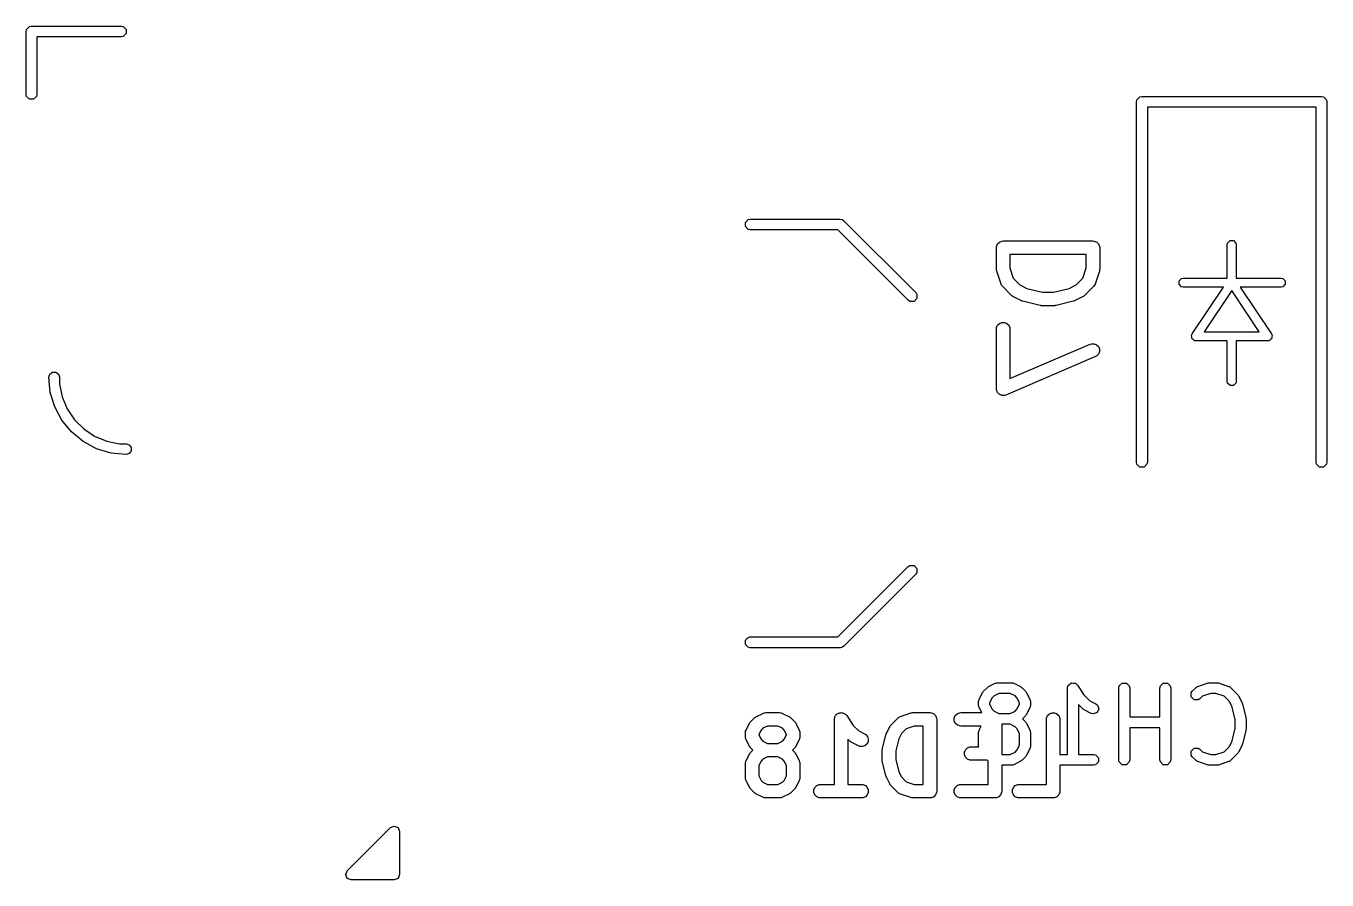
# Model space of a CAD drawing. Extents: x 104 to 228, y -134 to -58.
# Drawn here: x 213.97 to 228.45, y -100.62 to -91.11 of the extents above; entities that cross this region are included whole.
import ezdxf

# ---------------------------------------------------------------- set-up
doc = ezdxf.new("R2010")
doc.units = 0
doc.layers.add('BLACK', color=7, linetype='CONTINUOUS')

msp = doc.modelspace()

# ---------------------------------------------------------------- linework, layer by layer
at = {"layer": 'BLACK', "linetype": 'CONTINUOUS'}
for p, q in [((213.966, -91.175), (213.970567, -91.152039)), ((213.966, -91.875), (213.966, -91.175)), ((213.970567, -91.152039), (214.003039, -91.119567)), ((214.003039, -91.119567), (214.026, -91.115)), ((214.026, -91.115), (215.026, -91.115)), ((215.026, -91.235), (214.086, -91.235)), ((214.086, -91.235), (214.086, -91.875)), ((215.026, -91.115), (215.048961, -91.119567)), ((215.048961, -91.230433), (215.026, -91.235)), ((215.048961, -91.119567), (215.081433, -91.152039)), ((215.081433, -91.197961), (215.048961, -91.230433)), ((215.081433, -91.152039), (215.081433, -91.197961)), ((213.970567, -91.897961), (213.966, -91.875)), ((214.003039, -91.930433), (213.970567, -91.897961)), ((214.048961, -91.930433), (214.003039, -91.930433)), ((214.081433, -91.897961), (214.048961, -91.930433)), ((214.086, -91.875), (214.081433, -91.897961)), ((226.33, -91.96), (226.334567, -91.937039)), ((226.33, -95.97), (226.33, -91.96)), ((226.334567, -91.937039), (226.367039, -91.904567)), ((226.367039, -91.904567), (226.39, -91.9)), ((226.39, -91.9), (228.39, -91.9)), ((228.39, -91.9), (228.412961, -91.904567)), ((228.412961, -91.904567), (228.445433, -91.937039)), ((228.445433, -91.937039), (228.45, -91.96)), ((228.45, -91.96), (228.45, -95.97)), ((228.33, -92.02), (226.45, -92.02)), ((226.45, -92.02), (226.45, -95.97)), ((228.33, -95.97), (228.33, -92.02)), ((221.974567, -93.302039), (222.007039, -93.269567)), ((222.007039, -93.269567), (222.03, -93.265)), ((222.03, -93.265), (223.03, -93.265)), ((223.03, -93.265), (223.052961, -93.269567)), ((223.052961, -93.269567), (223.072426, -93.282574)), ((221.974567, -93.347961), (221.974567, -93.302039)), ((222.007039, -93.380433), (221.974567, -93.347961)), ((222.03, -93.385), (222.007039, -93.380433)), ((223.005148, -93.385), (222.03, -93.385)), ((223.787574, -94.167427), (223.005148, -93.385)), ((223.072426, -93.282574), (223.872427, -94.082574)), ((224.77126, -93.567273), (224.782459, -93.540237)), ((224.782459, -93.540237), (224.803151, -93.519545)), ((224.803151, -93.519545), (224.830187, -93.508346)), ((224.830187, -93.508346), (224.844819, -93.506905)), ((224.844819, -93.506905), (225.844819, -93.506905)), ((225.844819, -93.506905), (225.859451, -93.508346)), ((225.859451, -93.508346), (225.886487, -93.519545)), ((225.886487, -93.519545), (225.907179, -93.540237)), ((225.907179, -93.540237), (225.918378, -93.567273)), ((227.34, -93.55), (227.343806, -93.530866)), ((227.34, -93.92), (227.34, -93.55)), ((227.343806, -93.530866), (227.370866, -93.503806)), ((227.370866, -93.503806), (227.409134, -93.503806)), ((227.409134, -93.503806), (227.436194, -93.530866)), ((227.436194, -93.530866), (227.44, -93.55)), ((227.44, -93.55), (227.44, -93.92)), ((224.769819, -93.581905), (224.77126, -93.567273)), ((224.769819, -93.82), (224.769819, -93.581905)), ((225.769819, -93.656905), (224.919819, -93.656905)), ((224.919819, -93.656905), (224.919819, -93.807829)), ((225.769819, -93.80783), (225.769819, -93.656905)), ((225.918378, -93.567273), (225.919819, -93.581905)), ((225.919819, -93.581905), (225.919819, -93.82)), ((224.770548, -93.827405), (224.769819, -93.82)), ((224.770408, -93.82938), (224.770548, -93.827405)), ((224.770998, -93.831977), (224.770408, -93.82938)), ((224.77126, -93.834632), (224.770998, -93.831977)), ((224.772018, -93.836463), (224.77126, -93.834632)), ((224.773668, -93.843717), (224.772018, -93.836463)), ((224.821287, -93.986574), (224.773668, -93.843717)), ((224.919819, -93.807829), (224.95799, -93.922343)), ((225.731648, -93.922342), (225.769819, -93.80783)), ((225.91597, -93.843718), (225.868351, -93.986574)), ((225.917619, -93.836462), (225.91597, -93.843718)), ((225.918378, -93.834632), (225.917619, -93.836462)), ((225.918639, -93.831978), (225.918378, -93.834632)), ((225.91923, -93.829381), (225.918639, -93.831978)), ((225.919819, -93.82), (225.919089, -93.827406)), ((225.919089, -93.827406), (225.91923, -93.829381)), ((224.827281, -93.999999), (224.821287, -93.986574)), ((224.829046, -94.002034), (224.827281, -93.999999)), ((224.95799, -93.922343), (225.032103, -93.996456)), ((225.032103, -93.996456), (225.10909, -94.034949)), ((225.580547, -94.034949), (225.657534, -93.996455)), ((225.657534, -93.996455), (225.731648, -93.922342)), ((225.862357, -94), (225.860592, -94.002034)), ((225.868351, -93.986574), (225.862357, -94)), ((226.803806, -93.950866), (226.830866, -93.923806)), ((226.803806, -93.989134), (226.803806, -93.950866)), ((226.830866, -94.016194), (226.803806, -93.989134)), ((226.830866, -93.923806), (226.85, -93.92)), ((226.85, -93.92), (227.34, -93.92)), ((227.44, -93.92), (227.94, -93.92)), ((227.94, -93.92), (227.959134, -93.923806)), ((227.959134, -93.923806), (227.986194, -93.950866)), ((227.986194, -93.989134), (227.959134, -94.016194)), ((227.986194, -93.950866), (227.986194, -93.989134)), ((223.872427, -94.082574), (223.885433, -94.102039)), ((223.885433, -94.102039), (223.885433, -94.147961)), ((224.830078, -94.004525), (224.829046, -94.002034)), ((224.839405, -94.01589), (224.830078, -94.004525)), ((224.934643, -94.111128), (224.839405, -94.01589)), ((224.940393, -94.115848), (224.934643, -94.111128)), ((224.941692, -94.117345), (224.940393, -94.115848)), ((224.943946, -94.118764), (224.941692, -94.117345)), ((224.946008, -94.120456), (224.943946, -94.118764)), ((224.94784, -94.121214), (224.946008, -94.120456)), ((224.954135, -94.125177), (224.94784, -94.121214)), ((225.049373, -94.172796), (224.954135, -94.125177)), ((225.10909, -94.034949), (225.282624, -94.078333)), ((225.282624, -94.078333), (225.407013, -94.078333)), ((225.407013, -94.078333), (225.580547, -94.034949)), ((225.735502, -94.125177), (225.640264, -94.172796)), ((225.741798, -94.121213), (225.735502, -94.125177)), ((225.743628, -94.120456), (225.741798, -94.121213)), ((225.745686, -94.118766), (225.743628, -94.120456)), ((225.747945, -94.117345), (225.745686, -94.118766)), ((225.749244, -94.115846), (225.747945, -94.117345)), ((225.754994, -94.111128), (225.749244, -94.115846)), ((225.850233, -94.01589), (225.754994, -94.111128)), ((225.859561, -94.004525), (225.850233, -94.01589)), ((225.860592, -94.002034), (225.859561, -94.004525)), ((226.85, -94.02), (226.830866, -94.016194)), ((227.296574, -94.02), (226.85, -94.02)), ((226.948397, -94.542265), (227.296574, -94.02)), ((227.389999, -94.060138), (227.083426, -94.52)), ((227.696574, -94.52), (227.389999, -94.060138)), ((227.94, -94.02), (227.483426, -94.02)), ((227.483426, -94.02), (227.831602, -94.542265)), ((227.959134, -94.016194), (227.94, -94.02)), ((223.807039, -94.180433), (223.787574, -94.167427)), ((223.852961, -94.180433), (223.807039, -94.180433)), ((223.885433, -94.147961), (223.852961, -94.180433)), ((225.050442, -94.173205), (225.049373, -94.172796)), ((225.050878, -94.173528), (225.050442, -94.173205)), ((225.057014, -94.17572), (225.050878, -94.173528)), ((225.063104, -94.178051), (225.057014, -94.17572)), ((225.063644, -94.178089), (225.063104, -94.178051)), ((225.064724, -94.178475), (225.063644, -94.178089)), ((225.2552, -94.226094), (225.064724, -94.178475)), ((225.257736, -94.226469), (225.2552, -94.226094)), ((225.258758, -94.226892), (225.257736, -94.226469)), ((225.26427, -94.227434), (225.258758, -94.226892)), ((225.269744, -94.228244), (225.26427, -94.227434)), ((225.270836, -94.228081), (225.269744, -94.228244)), ((225.27339, -94.228333), (225.270836, -94.228081)), ((225.416247, -94.228333), (225.27339, -94.228333)), ((225.4188, -94.228081), (225.416247, -94.228333)), ((225.419893, -94.228244), (225.4188, -94.228081)), ((225.425366, -94.227434), (225.419893, -94.228244)), ((225.430879, -94.226892), (225.425366, -94.227434)), ((225.4319, -94.226469), (225.430879, -94.226892)), ((225.434437, -94.226094), (225.4319, -94.226469)), ((225.624913, -94.178475), (225.434437, -94.226094)), ((225.625992, -94.178089), (225.624913, -94.178475)), ((225.626532, -94.178051), (225.625992, -94.178089)), ((225.632613, -94.175723), (225.626532, -94.178051)), ((225.638759, -94.173528), (225.632613, -94.175723)), ((225.639194, -94.173205), (225.638759, -94.173528)), ((225.640264, -94.172796), (225.639194, -94.173205)), ((224.782459, -94.444999), (224.803151, -94.424307)), ((224.803151, -94.424307), (224.830187, -94.413108)), ((224.830187, -94.413108), (224.859451, -94.413108)), ((224.859451, -94.413108), (224.886487, -94.424307)), ((224.886487, -94.424307), (224.907179, -94.444999)), ((224.769819, -94.486667), (224.77126, -94.472035)), ((224.769819, -95.153333), (224.769819, -94.486667)), ((224.77126, -94.472035), (224.782459, -94.444999)), ((224.907179, -94.444999), (224.918378, -94.472035)), ((224.918378, -94.472035), (224.919819, -94.486667)), ((224.919819, -94.486667), (224.919819, -95.039592)), ((226.940951, -94.560297), (226.943806, -94.553383)), ((226.943806, -94.574572), (226.940951, -94.560297)), ((226.943806, -94.550866), (226.945576, -94.549095)), ((226.943806, -94.553383), (226.943806, -94.550866)), ((226.943806, -94.589134), (226.943806, -94.574572)), ((226.945576, -94.549095), (226.948397, -94.542265)), ((227.083426, -94.52), (227.696574, -94.52)), ((227.831602, -94.542265), (227.834422, -94.549094)), ((227.834422, -94.549094), (227.836194, -94.550866)), ((227.836194, -94.550866), (227.836194, -94.553383)), ((227.836194, -94.553383), (227.839049, -94.560296)), ((227.839049, -94.560296), (227.836194, -94.574571)), ((227.836194, -94.574571), (227.836194, -94.589134)), ((224.919819, -95.039592), (225.815275, -94.655826)), ((225.815275, -94.655826), (225.829291, -94.651387)), ((225.829291, -94.651387), (225.858553, -94.65103)), ((225.858553, -94.65103), (225.885723, -94.661898)), ((225.885723, -94.661898), (225.906666, -94.682337)), ((225.906666, -94.682337), (225.918194, -94.709235)), ((225.918194, -94.709235), (225.91855, -94.738496)), ((226.947446, -94.592774), (226.943806, -94.589134)), ((226.948456, -94.597822), (226.947446, -94.592774)), ((226.960569, -94.605897), (226.948456, -94.597822)), ((226.970866, -94.616194), (226.960569, -94.605897)), ((226.978203, -94.617653), (226.970866, -94.616194)), ((226.980297, -94.619049), (226.978203, -94.617653)), ((226.982751, -94.618558), (226.980297, -94.619049)), ((226.99, -94.62), (226.982751, -94.618558)), ((227.34, -94.62), (226.99, -94.62)), ((227.34, -95.07), (227.34, -94.62)), ((227.79, -94.62), (227.44, -94.62)), ((227.44, -94.62), (227.44, -95.07)), ((227.797248, -94.618558), (227.79, -94.62)), ((227.799703, -94.619049), (227.797248, -94.618558)), ((227.801796, -94.617653), (227.799703, -94.619049)), ((227.809134, -94.616194), (227.801796, -94.617653)), ((227.81943, -94.605897), (227.809134, -94.616194)), ((227.831544, -94.597822), (227.81943, -94.605897)), ((227.832553, -94.592774), (227.831544, -94.597822)), ((227.836194, -94.589134), (227.832553, -94.592774)), ((225.874363, -94.793698), (224.874363, -95.222269)), ((225.887244, -94.78661), (225.874363, -94.793698)), ((225.907682, -94.765666), (225.887244, -94.78661)), ((225.91855, -94.738496), (225.907682, -94.765666)), ((214.22, -95.025), (214.231459, -94.989733)), ((214.231459, -94.989733), (214.261459, -94.967937)), ((214.261459, -94.967937), (214.298541, -94.967937)), ((214.298541, -94.967937), (214.328541, -94.989733)), ((214.328541, -94.989733), (214.34, -95.025)), ((214.236525, -95.192778), (214.22, -95.025)), ((214.34, -95.025), (214.34, -95.097884)), ((214.34, -95.097884), (214.368437, -95.24085)), ((224.77126, -95.167965), (224.769819, -95.153333)), ((227.343806, -95.089134), (227.34, -95.07)), ((227.370866, -95.116194), (227.343806, -95.089134)), ((227.409134, -95.116194), (227.370866, -95.116194)), ((227.436194, -95.089134), (227.409134, -95.116194)), ((227.44, -95.07), (227.436194, -95.089134)), ((214.285464, -95.354108), (214.236525, -95.192778)), ((214.368437, -95.24085), (214.42422, -95.375522)), ((224.771438, -95.168395), (224.77126, -95.167965)), ((224.771444, -95.16886), (224.771438, -95.168395)), ((224.777032, -95.1819), (224.771444, -95.16886)), ((224.782459, -95.195001), (224.777032, -95.1819)), ((224.782787, -95.195329), (224.782459, -95.195001)), ((224.782971, -95.195758), (224.782787, -95.195329)), ((224.793131, -95.205673), (224.782971, -95.195758)), ((224.803151, -95.215693), (224.793131, -95.205673)), ((224.803581, -95.215871), (224.803151, -95.215693)), ((224.803915, -95.216197), (224.803581, -95.215871)), ((224.817097, -95.22147), (224.803915, -95.216197)), ((224.830187, -95.226892), (224.817097, -95.22147)), ((224.830653, -95.226892), (224.830187, -95.226892)), ((224.831085, -95.227065), (224.830653, -95.226892)), ((224.845265, -95.226892), (224.831085, -95.227065)), ((224.859451, -95.226892), (224.845265, -95.226892)), ((224.859881, -95.226713), (224.859451, -95.226892)), ((224.860346, -95.226708), (224.859881, -95.226713)), ((224.874363, -95.222269), (224.860346, -95.226708)), ((214.364936, -95.50279), (214.285464, -95.354108)), ((214.42422, -95.375522), (214.505204, -95.496723)), ((214.471888, -95.633112), (214.364936, -95.50279)), ((214.505204, -95.496723), (214.608277, -95.599796)), ((214.60221, -95.740064), (214.471888, -95.633112)), ((214.608277, -95.599796), (214.729478, -95.68078)), ((214.729478, -95.68078), (214.86415, -95.736563)), ((214.86415, -95.736563), (215.007116, -95.765)), ((214.750892, -95.819536), (214.60221, -95.740064)), ((214.912222, -95.868475), (214.750892, -95.819536)), ((215.08, -95.885), (214.912222, -95.868475)), ((215.007116, -95.765), (215.08, -95.765)), ((215.08, -95.765), (215.115267, -95.776459)), ((215.115267, -95.873541), (215.08, -95.885)), ((215.115267, -95.776459), (215.137063, -95.806459)), ((215.137063, -95.843541), (215.115267, -95.873541)), ((215.137063, -95.806459), (215.137063, -95.843541)), ((226.334567, -95.992961), (226.33, -95.97)), ((226.367039, -96.025433), (226.334567, -95.992961)), ((226.412961, -96.025433), (226.367039, -96.025433)), ((226.445433, -95.992961), (226.412961, -96.025433)), ((226.45, -95.97), (226.445433, -95.992961)), ((228.334567, -95.992961), (228.33, -95.97)), ((228.367039, -96.025433), (228.334567, -95.992961)), ((228.412961, -96.025433), (228.367039, -96.025433)), ((228.445433, -95.992961), (228.412961, -96.025433)), ((228.45, -95.97), (228.445433, -95.992961)), ((223.005148, -97.915), (223.787574, -97.132573)), ((223.787574, -97.132573), (223.807039, -97.119567)), ((223.807039, -97.119567), (223.852961, -97.119567)), ((223.852961, -97.119567), (223.885433, -97.152039)), ((223.885433, -97.152039), (223.885433, -97.197961)), ((223.872427, -97.217426), (223.072426, -98.017426)), ((223.885433, -97.197961), (223.872427, -97.217426)), ((221.974567, -97.952039), (222.007039, -97.919567)), ((221.974567, -97.997961), (221.974567, -97.952039)), ((222.007039, -98.030433), (221.974567, -97.997961)), ((222.007039, -97.919567), (222.03, -97.915)), ((222.03, -98.035), (222.007039, -98.030433)), ((222.03, -97.915), (223.005148, -97.915)), ((223.03, -98.035), (222.03, -98.035)), ((223.052961, -98.030433), (223.03, -98.035)), ((223.072426, -98.017426), (223.052961, -98.030433)), ((224.627097, -98.517619), (224.665191, -98.479524)), ((224.665191, -98.479524), (224.673185, -98.474181)), ((224.673185, -98.474181), (224.680785, -98.468284)), ((224.680785, -98.468284), (224.756977, -98.430189)), ((224.756977, -98.430189), (224.759874, -98.429395)), ((224.759874, -98.429395), (224.760848, -98.428422)), ((224.760848, -98.428422), (224.770282, -98.426545)), ((224.770282, -98.426545), (224.779556, -98.424006)), ((224.779556, -98.424006), (224.780861, -98.424441)), ((224.780861, -98.424441), (224.783809, -98.423855)), ((224.783809, -98.423855), (224.93619, -98.423855)), ((224.93619, -98.423855), (224.939137, -98.424441)), ((224.939137, -98.424441), (224.940443, -98.424006)), ((224.940443, -98.424006), (224.949718, -98.426545)), ((224.949718, -98.426545), (224.959151, -98.428422)), ((224.959151, -98.428422), (224.960124, -98.429395)), ((224.960124, -98.429395), (224.963023, -98.430189)), ((224.963023, -98.430189), (225.039213, -98.468284)), ((225.039213, -98.468284), (225.046814, -98.474184)), ((225.046814, -98.474184), (225.054806, -98.479524)), ((225.054806, -98.479524), (225.092901, -98.517618)), ((225.561904, -98.483855), (225.566471, -98.460894)), ((225.561904, -99.223855), (225.561904, -98.483855)), ((225.566471, -98.460894), (225.570838, -98.456526)), ((225.570838, -98.456526), (225.57205, -98.450469)), ((225.57205, -98.450469), (225.586587, -98.440777)), ((225.586587, -98.440777), (225.598943, -98.428422)), ((225.598943, -98.428422), (225.605121, -98.428422)), ((225.605121, -98.428422), (225.61026, -98.424996)), ((225.61026, -98.424996), (225.627392, -98.428422)), ((225.627392, -98.428422), (225.644865, -98.428422)), ((225.644865, -98.428422), (225.649232, -98.432789)), ((225.649232, -98.432789), (225.65529, -98.434001)), ((225.65529, -98.434001), (225.671827, -98.450573)), ((225.671827, -98.450573), (225.744721, -98.559914)), ((226.133332, -98.483855), (226.137899, -98.460894)), ((226.133332, -99.283855), (226.133332, -98.483855)), ((226.137899, -98.460894), (226.170371, -98.428422)), ((226.170371, -98.428422), (226.216293, -98.428422)), ((226.216293, -98.428422), (226.248765, -98.460894)), ((226.248765, -98.460894), (226.253332, -98.483855)), ((226.253332, -98.483855), (226.253332, -98.804807)), ((226.590475, -98.483855), (226.595042, -98.460894)), ((226.590475, -98.804807), (226.590475, -98.483855)), ((226.595042, -98.460894), (226.627514, -98.428422)), ((226.627514, -98.428422), (226.673436, -98.428422)), ((226.673436, -98.428422), (226.705908, -98.460894)), ((226.705908, -98.460894), (226.710475, -98.483855)), ((226.710475, -98.483855), (226.710475, -99.283855)), ((226.950906, -98.517618), (226.989002, -98.479523)), ((226.989002, -98.479523), (226.9915, -98.477853)), ((226.9915, -98.477853), (226.992116, -98.476623)), ((226.992116, -98.476623), (227.000467, -98.471862)), ((227.000467, -98.471862), (227.008467, -98.466517)), ((227.008467, -98.466517), (227.009844, -98.466517)), ((227.009844, -98.466517), (227.012454, -98.465029)), ((227.012454, -98.465029), (227.126739, -98.426934)), ((227.126739, -98.426934), (227.136279, -98.425731)), ((227.136279, -98.425731), (227.145713, -98.423855)), ((227.145713, -98.423855), (227.221904, -98.423855)), ((227.221904, -98.423855), (227.231337, -98.425731)), ((227.231337, -98.425731), (227.240878, -98.426934)), ((227.240878, -98.426934), (227.355164, -98.465029)), ((227.355164, -98.465029), (227.357774, -98.466517)), ((227.357774, -98.466517), (227.359151, -98.466517)), ((227.359151, -98.466517), (227.36714, -98.471855)), ((227.36714, -98.471855), (227.375502, -98.476622)), ((227.375502, -98.476622), (227.376118, -98.477855)), ((227.376118, -98.477855), (227.378616, -98.479524)), ((227.378616, -98.479524), (227.454806, -98.555714)), ((224.571428, -98.636236), (224.572014, -98.633288)), ((224.571579, -98.631983), (224.574118, -98.622707)), ((224.572014, -98.633288), (224.571579, -98.631983)), ((224.574118, -98.622707), (224.575995, -98.613275)), ((224.575995, -98.613275), (224.576968, -98.612301)), ((224.576968, -98.612301), (224.577762, -98.609403)), ((224.577762, -98.609403), (224.615857, -98.533212)), ((224.615857, -98.533212), (224.621759, -98.525606)), ((224.621759, -98.525606), (224.627097, -98.517619)), ((224.718835, -98.595585), (224.691428, -98.6504)), ((224.743158, -98.571262), (224.718835, -98.595585)), ((224.797974, -98.543855), (224.743158, -98.571262)), ((224.922025, -98.543855), (224.797974, -98.543855)), ((224.97684, -98.571262), (224.922025, -98.543855)), ((225.001164, -98.595587), (224.97684, -98.571262)), ((225.028571, -98.6504), (225.001164, -98.595587)), ((225.092901, -98.517618), (225.098247, -98.525618)), ((225.098247, -98.525618), (225.10414, -98.533212)), ((225.10414, -98.533212), (225.142236, -98.609403)), ((225.142236, -98.609403), (225.143029, -98.6123)), ((225.143029, -98.6123), (225.144004, -98.613275)), ((225.144004, -98.613275), (225.14588, -98.622711)), ((225.14588, -98.622711), (225.14842, -98.631982)), ((225.14842, -98.631982), (225.147984, -98.633288)), ((225.147984, -98.633288), (225.148571, -98.636236)), ((225.744721, -98.559914), (225.809826, -98.625018)), ((225.809826, -98.625018), (225.877309, -98.65876)), ((226.937899, -98.537083), (226.950906, -98.517618)), ((226.937899, -98.583005), (226.937899, -98.537083)), ((226.97037, -98.615478), (226.937899, -98.583005)), ((227.016292, -98.615478), (226.97037, -98.615478)), ((227.035758, -98.602472), (227.016292, -98.615478)), ((227.063838, -98.574392), (227.035758, -98.602472)), ((227.15545, -98.543855), (227.063838, -98.574392)), ((227.212167, -98.543855), (227.15545, -98.543855)), ((227.30378, -98.574392), (227.212167, -98.543855)), ((227.363066, -98.633678), (227.30378, -98.574392)), ((227.393865, -98.695276), (227.363066, -98.633678)), ((227.454806, -98.555714), (227.460143, -98.563701)), ((227.460143, -98.563701), (227.466046, -98.571307)), ((227.466046, -98.571307), (227.504141, -98.647499)), ((222.09241, -98.803308), (222.168601, -98.765213)), ((222.168601, -98.765213), (222.182333, -98.759958)), ((222.182333, -98.759958), (222.18502, -98.759767)), ((222.18502, -98.759767), (222.18751, -98.758736)), ((222.18751, -98.758736), (222.202142, -98.757295)), ((222.202142, -98.757295), (222.354523, -98.757295)), ((222.354523, -98.757295), (222.369155, -98.758736)), ((222.369155, -98.758736), (222.371644, -98.759767)), ((222.371644, -98.759767), (222.374332, -98.759958)), ((222.374332, -98.759958), (222.388064, -98.765213)), ((222.388064, -98.765213), (222.464254, -98.803308)), ((222.983127, -98.785376), (222.987259, -98.779207)), ((222.987259, -98.779207), (222.993373, -98.77513)), ((222.993373, -98.77513), (222.998569, -98.769935)), ((222.998569, -98.769935), (223.005429, -98.767093)), ((223.005429, -98.767093), (223.011608, -98.762974)), ((223.011608, -98.762974), (223.018816, -98.761547)), ((223.018816, -98.761547), (223.025605, -98.758736)), ((223.025605, -98.758736), (223.033031, -98.758736)), ((223.033031, -98.758736), (223.040315, -98.757295)), ((223.040315, -98.757295), (223.04752, -98.758736)), ((223.04752, -98.758736), (223.054869, -98.758736)), ((223.054869, -98.758736), (223.061729, -98.761577)), ((223.061729, -98.761577), (223.06901, -98.763034)), ((223.06901, -98.763034), (223.075115, -98.767122)), ((223.075115, -98.767122), (223.081905, -98.769935)), ((223.081905, -98.769935), (223.087155, -98.775185)), ((223.087155, -98.775185), (223.093325, -98.779317)), ((223.093325, -98.779317), (223.102545, -98.790575)), ((223.702234, -98.799239), (223.81652, -98.761144)), ((223.81652, -98.761144), (223.823773, -98.759494)), ((223.823773, -98.759494), (223.825605, -98.758736)), ((223.825605, -98.758736), (223.828259, -98.758474)), ((223.828259, -98.758474), (223.830857, -98.757884)), ((223.830857, -98.757884), (223.832831, -98.758024)), ((223.832831, -98.758024), (223.840237, -98.757295)), ((223.840237, -98.757295), (224.030713, -98.757295)), ((224.030713, -98.757295), (224.045345, -98.758736)), ((224.045345, -98.758736), (224.072381, -98.769935)), ((224.072381, -98.769935), (224.093073, -98.790627)), ((224.311211, -98.790627), (224.331903, -98.769935)), ((224.331903, -98.769935), (224.358939, -98.758736)), ((224.358939, -98.758736), (224.373571, -98.757295)), ((224.373571, -98.757295), (224.605827, -98.757295)), ((224.571428, -98.674331), (224.571428, -98.636236)), ((224.572014, -98.677278), (224.571428, -98.674331)), ((224.571579, -98.678584), (224.572014, -98.677278)), ((224.574118, -98.687859), (224.571579, -98.678584)), ((224.575995, -98.697292), (224.574118, -98.687859)), ((224.576968, -98.698265), (224.575995, -98.697292)), ((224.577762, -98.701164), (224.576968, -98.698265)), ((224.605827, -98.757295), (224.577762, -98.701164)), ((224.691428, -98.6504), (224.691428, -98.660166)), ((224.691428, -98.660166), (224.718835, -98.71498)), ((224.718835, -98.71498), (224.743159, -98.739305)), ((224.743159, -98.739305), (224.797974, -98.766712)), ((224.797974, -98.766712), (224.922025, -98.766712)), ((224.922025, -98.766712), (224.976838, -98.739305)), ((224.976838, -98.739305), (225.001164, -98.714978)), ((225.001164, -98.714978), (225.028571, -98.660166)), ((225.028571, -98.660166), (225.028571, -98.6504)), ((225.10414, -98.777354), (225.098246, -98.784947)), ((225.142236, -98.701165), (225.10414, -98.777354)), ((225.143029, -98.698266), (225.142236, -98.701165)), ((225.144004, -98.697292), (225.143029, -98.698266)), ((225.14588, -98.687857), (225.144004, -98.697292)), ((225.14842, -98.678585), (225.14588, -98.687857)), ((225.148571, -98.674331), (225.147984, -98.677278)), ((225.147984, -98.677278), (225.14842, -98.678585)), ((225.148571, -98.636236), (225.148571, -98.674331)), ((225.339782, -98.790627), (225.360474, -98.769935)), ((225.360474, -98.769935), (225.38751, -98.758736)), ((225.38751, -98.758736), (225.416774, -98.758736)), ((225.416774, -98.758736), (225.44381, -98.769935)), ((225.44381, -98.769935), (225.464502, -98.790627)), ((225.731859, -98.716757), (225.681904, -98.666802)), ((225.681904, -98.666802), (225.681904, -99.223855)), ((225.739846, -98.722094), (225.731859, -98.716757)), ((225.747452, -98.727997), (225.739846, -98.722094)), ((225.823644, -98.766092), (225.747452, -98.727997)), ((225.846223, -98.772275), (225.823644, -98.766092)), ((225.889789, -98.757753), (225.846223, -98.772275)), ((225.877309, -98.65876), (225.895803, -98.673113)), ((225.910325, -98.716679), (225.889789, -98.757753)), ((225.895803, -98.673113), (225.910325, -98.716679)), ((227.428571, -98.834096), (227.393865, -98.695276)), ((227.504141, -98.647499), (227.505877, -98.653838)), ((227.505877, -98.653838), (227.508683, -98.659779)), ((227.508683, -98.659779), (227.54678, -98.81216)), ((221.982679, -98.951135), (222.020774, -98.874944)), ((222.020774, -98.874944), (222.024738, -98.868644)), ((222.024738, -98.868644), (222.025496, -98.866817)), ((222.025496, -98.866817), (222.027184, -98.86476)), ((222.027184, -98.86476), (222.028606, -98.862501)), ((222.028606, -98.862501), (222.030104, -98.861201)), ((222.030104, -98.861201), (222.034823, -98.855452)), ((222.034823, -98.855452), (222.072918, -98.817357)), ((222.072918, -98.817357), (222.078667, -98.812638)), ((222.078667, -98.812638), (222.079967, -98.81114)), ((222.079967, -98.81114), (222.082226, -98.809718)), ((222.082226, -98.809718), (222.084283, -98.80803)), ((222.084283, -98.80803), (222.08611, -98.807272)), ((222.08611, -98.807272), (222.09241, -98.803308)), ((222.219847, -98.907295), (222.170377, -98.932029)), ((222.336818, -98.907295), (222.219847, -98.907295)), ((222.386286, -98.932029), (222.336818, -98.907295)), ((222.464254, -98.803308), (222.470553, -98.807272)), ((222.470553, -98.807272), (222.472381, -98.80803)), ((222.472381, -98.80803), (222.474437, -98.809718)), ((222.474437, -98.809718), (222.476697, -98.81114)), ((222.476697, -98.81114), (222.477996, -98.812638)), ((222.477996, -98.812638), (222.483746, -98.817357)), ((222.483746, -98.817357), (222.521841, -98.855452)), ((222.521841, -98.855452), (222.526561, -98.861204)), ((222.526561, -98.861204), (222.528057, -98.862501)), ((222.528057, -98.862501), (222.529476, -98.864755)), ((222.529476, -98.864755), (222.531168, -98.866817)), ((222.531168, -98.866817), (222.531926, -98.868647)), ((222.531926, -98.868647), (222.53589, -98.874944)), ((222.53589, -98.874944), (222.573986, -98.951134)), ((222.965237, -98.832217), (222.965252, -98.832141)), ((222.965242, -98.832242), (222.965237, -98.832217)), ((222.965237, -98.832295), (222.965242, -98.832242)), ((222.965237, -99.557295), (222.965237, -98.832295)), ((222.965252, -98.832141), (222.966678, -98.817663)), ((222.966678, -98.817663), (222.969519, -98.810802)), ((222.969519, -98.810802), (222.970976, -98.803522)), ((222.970976, -98.803522), (222.975064, -98.797416)), ((222.975064, -98.797416), (222.977877, -98.790627)), ((222.977877, -98.790627), (222.983127, -98.785376)), ((223.102545, -98.790575), (223.102597, -98.790627)), ((223.102597, -98.790627), (223.102606, -98.790649)), ((223.102606, -98.790649), (223.102641, -98.790692)), ((223.102641, -98.790692), (223.174713, -98.8988)), ((223.174713, -98.8988), (223.237045, -98.961131)), ((223.544584, -98.98923), (223.582679, -98.913039)), ((223.582679, -98.913039), (223.586643, -98.906739)), ((223.586643, -98.906739), (223.587401, -98.904912)), ((223.587401, -98.904912), (223.589089, -98.902855)), ((223.589089, -98.902855), (223.590511, -98.900596)), ((223.590511, -98.900596), (223.592009, -98.899296)), ((223.592009, -98.899296), (223.596728, -98.893547)), ((223.596728, -98.893547), (223.672918, -98.817357)), ((223.672918, -98.817357), (223.684283, -98.808029)), ((223.684283, -98.808029), (223.686775, -98.806996)), ((223.686775, -98.806996), (223.688809, -98.805233)), ((223.688809, -98.805233), (223.702234, -98.799239)), ((223.852407, -98.907295), (223.766464, -98.935942)), ((223.955713, -98.907295), (223.852407, -98.907295)), ((223.955713, -99.557295), (223.955713, -98.907295)), ((224.093073, -98.790627), (224.104272, -98.817663)), ((224.104272, -98.817663), (224.105713, -98.832295)), ((224.105713, -98.832295), (224.105713, -99.632295)), ((224.300012, -98.817663), (224.311211, -98.790627)), ((224.300012, -98.846927), (224.300012, -98.817663)), ((224.311211, -98.873963), (224.300012, -98.846927)), ((224.331903, -98.894655), (224.311211, -98.873963)), ((224.358939, -98.905854), (224.331903, -98.894655)), ((224.373571, -98.907295), (224.358939, -98.905854)), ((224.600244, -98.907295), (224.373571, -98.907295)), ((224.577762, -98.95226), (224.600244, -98.907295)), ((224.922025, -98.886712), (224.829523, -98.886712)), ((224.829523, -98.886712), (224.829523, -99.223855)), ((224.97684, -98.914119), (224.922025, -98.886712)), ((225.001164, -98.938444), (224.97684, -98.914119)), ((225.092902, -98.792947), (225.059137, -98.826712)), ((225.059137, -98.826712), (225.092901, -98.860475)), ((225.092901, -98.860475), (225.098247, -98.868475)), ((225.098246, -98.784947), (225.092902, -98.792947)), ((225.098247, -98.868475), (225.10414, -98.876069)), ((225.10414, -98.876069), (225.142236, -98.95226)), ((225.327142, -98.832295), (225.328583, -98.817663)), ((225.327142, -99.557295), (225.327142, -98.832295)), ((225.328583, -98.817663), (225.339782, -98.790627)), ((225.464502, -98.790627), (225.475701, -98.817663)), ((225.475701, -98.817663), (225.477142, -98.832295)), ((225.477142, -98.832295), (225.477142, -99.223855)), ((226.253332, -98.804807), (226.590475, -98.804807)), ((226.590475, -98.924807), (226.253332, -98.924807)), ((226.253332, -98.924807), (226.253332, -99.283855)), ((226.590475, -99.283855), (226.590475, -98.924807)), ((227.428571, -98.933613), (227.428571, -98.834096)), ((227.54678, -98.81216), (227.547137, -98.819504)), ((227.547137, -98.819504), (227.548571, -98.826712)), ((227.548571, -98.826712), (227.548571, -98.940998)), ((221.974761, -98.984676), (221.976202, -98.970044)), ((221.974761, -99.022771), (221.974761, -98.984676)), ((221.976202, -99.037403), (221.974761, -99.022771)), ((221.976202, -98.970044), (221.977233, -98.967554)), ((221.977233, -99.039892), (221.976202, -99.037403)), ((221.977233, -98.967554), (221.977424, -98.964867)), ((221.977424, -99.04258), (221.977233, -99.039892)), ((221.977424, -98.964867), (221.982679, -98.951135)), ((221.982679, -99.056312), (221.977424, -99.04258)), ((222.020774, -99.132502), (221.982679, -99.056312)), ((222.149495, -98.952911), (222.124761, -99.00238)), ((222.124761, -99.00238), (222.124761, -99.005066)), ((222.124761, -99.005066), (222.149495, -99.054534)), ((222.170377, -98.932029), (222.149495, -98.952911)), ((222.149495, -99.054534), (222.170378, -99.075418)), ((222.386285, -99.075418), (222.407168, -99.054535)), ((222.407169, -98.952912), (222.386286, -98.932029)), ((222.407168, -99.054535), (222.431904, -99.005065)), ((222.431904, -99.002381), (222.407169, -98.952912)), ((222.431904, -99.005065), (222.431904, -99.002381)), ((222.573985, -99.056313), (222.53589, -99.132503)), ((222.57924, -99.042581), (222.573985, -99.056313)), ((222.573986, -98.951134), (222.579241, -98.964866)), ((222.57943, -99.039894), (222.57924, -99.042581)), ((222.579241, -98.964866), (222.579432, -98.967555)), ((222.580463, -99.037403), (222.57943, -99.039894)), ((222.579432, -98.967555), (222.580463, -98.970044)), ((222.580463, -98.970044), (222.581904, -98.984676)), ((222.581904, -99.022771), (222.580463, -99.037403)), ((222.581904, -98.984676), (222.581904, -99.022771)), ((223.139585, -99.075804), (223.115237, -99.051455)), ((223.115237, -99.051455), (223.115237, -99.557295)), ((223.237045, -98.961131), (223.30235, -98.993784)), ((223.30235, -98.993784), (223.314793, -99.001616)), ((223.314793, -99.001616), (223.333966, -99.023724)), ((223.333966, -99.023724), (223.34322, -99.051485)), ((223.34322, -99.051485), (223.341146, -99.080675)), ((223.500809, -99.156961), (223.538905, -99.00458)), ((223.538905, -99.00458), (223.53929, -99.0035)), ((223.53929, -99.0035), (223.539329, -99.002962)), ((223.539329, -99.002962), (223.541653, -98.996886)), ((223.541653, -98.996886), (223.543852, -98.990735)), ((223.543852, -98.990735), (223.544174, -98.990299)), ((223.544174, -98.990299), (223.544584, -98.98923)), ((223.68243, -99.048946), (223.64857, -99.184387)), ((223.7114, -98.991006), (223.68243, -99.048946)), ((223.766464, -98.935942), (223.7114, -98.991006)), ((224.571428, -98.979093), (224.572014, -98.976145)), ((224.571428, -99.131474), (224.571428, -98.979093)), ((224.571579, -98.97484), (224.574118, -98.965564)), ((224.572014, -98.976145), (224.571579, -98.97484)), ((224.574118, -98.965564), (224.575995, -98.956132)), ((224.575995, -98.956132), (224.576968, -98.955158)), ((224.576968, -98.955158), (224.577762, -98.95226)), ((225.028571, -98.993257), (225.001164, -98.938444)), ((225.028571, -99.117309), (225.028571, -98.993257)), ((225.142236, -98.95226), (225.143029, -98.955157)), ((225.143029, -98.955157), (225.144004, -98.956132)), ((225.144004, -98.956132), (225.14588, -98.965568)), ((225.14588, -98.965568), (225.14842, -98.974839)), ((225.14842, -98.974839), (225.147984, -98.976145)), ((225.147984, -98.976145), (225.148571, -98.979093)), ((225.148571, -98.979093), (225.148571, -99.131474)), ((227.393865, -99.072432), (227.428571, -98.933613)), ((227.54678, -98.95555), (227.508683, -99.107931)), ((227.547137, -98.948205), (227.54678, -98.95555)), ((227.548571, -98.940998), (227.547137, -98.948205)), ((222.024737, -99.138798), (222.020774, -99.132502)), ((222.020774, -99.217801), (222.024738, -99.211501)), ((222.025495, -99.140628), (222.024737, -99.138798)), ((222.024738, -99.211501), (222.025496, -99.209674)), ((222.027184, -99.142686), (222.025495, -99.140628)), ((222.025496, -99.209674), (222.027184, -99.207617)), ((222.028606, -99.144945), (222.027184, -99.142686)), ((222.027184, -99.207617), (222.028606, -99.205358)), ((222.030104, -99.146244), (222.028606, -99.144945)), ((222.028606, -99.205358), (222.030104, -99.204058)), ((222.034822, -99.151993), (222.030104, -99.146244)), ((222.030104, -99.204058), (222.034823, -99.198309)), ((222.05798, -99.175151), (222.034822, -99.151993)), ((222.034823, -99.198309), (222.05798, -99.175151)), ((222.170378, -99.075418), (222.219847, -99.100152)), ((222.219847, -99.100152), (222.336818, -99.100152)), ((222.336818, -99.100152), (222.386285, -99.075418)), ((222.521842, -99.151993), (222.498683, -99.175151)), ((222.498683, -99.175151), (222.521841, -99.198309)), ((222.521841, -99.198309), (222.526561, -99.204061)), ((222.526562, -99.146241), (222.521842, -99.151993)), ((222.526561, -99.204061), (222.528057, -99.205358)), ((222.528057, -99.144945), (222.526562, -99.146241)), ((222.529476, -99.14269), (222.528057, -99.144945)), ((222.528057, -99.205358), (222.529476, -99.207612)), ((222.531169, -99.140628), (222.529476, -99.14269)), ((222.529476, -99.207612), (222.531168, -99.209674)), ((222.531168, -99.209674), (222.531926, -99.211504)), ((222.531927, -99.138797), (222.531169, -99.140628)), ((222.531926, -99.211504), (222.53589, -99.217801)), ((222.53589, -99.132503), (222.531927, -99.138797)), ((223.145334, -99.080522), (223.139585, -99.075804)), ((223.146634, -99.082021), (223.145334, -99.080522)), ((223.148893, -99.083442), (223.146634, -99.082021)), ((223.15095, -99.085131), (223.148893, -99.083442)), ((223.152777, -99.085888), (223.15095, -99.085131)), ((223.159077, -99.089853), (223.152777, -99.085888)), ((223.235268, -99.127948), (223.159077, -99.089853)), ((223.249, -99.133203), (223.235268, -99.127948)), ((223.27819, -99.135277), (223.249, -99.133203)), ((223.305951, -99.126023), (223.27819, -99.135277)), ((223.328059, -99.10685), (223.305951, -99.126023)), ((223.341146, -99.080675), (223.328059, -99.10685)), ((223.49857, -99.175152), (223.498821, -99.172598)), ((223.49857, -99.289438), (223.49857, -99.175152)), ((223.498659, -99.171506), (223.499468, -99.166031)), ((223.498821, -99.172598), (223.498659, -99.171506)), ((223.499468, -99.166031), (223.500011, -99.16052)), ((223.500011, -99.16052), (223.500433, -99.159499)), ((223.500433, -99.159499), (223.500809, -99.156961)), ((223.64857, -99.184387), (223.64857, -99.280202)), ((224.414298, -99.198615), (224.425497, -99.171579)), ((224.414298, -99.227879), (224.414298, -99.198615)), ((224.425497, -99.171579), (224.446189, -99.150887)), ((224.446189, -99.150887), (224.473225, -99.139688)), ((224.473225, -99.139688), (224.487857, -99.138247)), ((224.487857, -99.138247), (224.572269, -99.138247)), ((224.572014, -99.134421), (224.571428, -99.131474)), ((224.571579, -99.135727), (224.572014, -99.134421)), ((224.572269, -99.138247), (224.571579, -99.135727)), ((224.922025, -99.223855), (224.976838, -99.196448)), ((224.976838, -99.196448), (225.001164, -99.172121)), ((225.001164, -99.172121), (225.028571, -99.117309)), ((225.142236, -99.158308), (225.10414, -99.234497)), ((225.143029, -99.155409), (225.142236, -99.158308)), ((225.144004, -99.154435), (225.143029, -99.155409)), ((225.14588, -99.145), (225.144004, -99.154435)), ((225.14842, -99.135728), (225.14588, -99.145)), ((225.148571, -99.131474), (225.147984, -99.134421)), ((225.147984, -99.134421), (225.14842, -99.135728)), ((226.937899, -99.184703), (226.970371, -99.152231)), ((226.937899, -99.230625), (226.937899, -99.184703)), ((226.970371, -99.152231), (227.016293, -99.152231)), ((227.016293, -99.152231), (227.035758, -99.165238)), ((227.035758, -99.165238), (227.063837, -99.193317)), ((227.063837, -99.193317), (227.15545, -99.223855)), ((227.212167, -99.223855), (227.303778, -99.193318)), ((227.303778, -99.193318), (227.363067, -99.13403)), ((227.363067, -99.13403), (227.393865, -99.072432)), ((227.454807, -99.211995), (227.378617, -99.288186)), ((227.46015, -99.203998), (227.454807, -99.211995)), ((227.466046, -99.196402), (227.46015, -99.203998)), ((227.504141, -99.120212), (227.466046, -99.196402)), ((227.505877, -99.11387), (227.504141, -99.120212)), ((227.508683, -99.107931), (227.505877, -99.11387)), ((221.974761, -99.327533), (221.976202, -99.312901)), ((221.974761, -99.479914), (221.974761, -99.327533)), ((221.976202, -99.312901), (221.977233, -99.310411)), ((221.977233, -99.310411), (221.977424, -99.307724)), ((221.977424, -99.307724), (221.982679, -99.293992)), ((221.982679, -99.293992), (222.020774, -99.217801)), ((222.149495, -99.295768), (222.124761, -99.345237)), ((222.124761, -99.345237), (222.124761, -99.462209)), ((222.170377, -99.274886), (222.149495, -99.295768)), ((222.219847, -99.250152), (222.170377, -99.274886)), ((222.336818, -99.250152), (222.219847, -99.250152)), ((222.386286, -99.274886), (222.336818, -99.250152)), ((222.407169, -99.295769), (222.386286, -99.274886)), ((222.431904, -99.345238), (222.407169, -99.295769)), ((222.431904, -99.462208), (222.431904, -99.345238)), ((222.53589, -99.217801), (222.573986, -99.293991)), ((222.573986, -99.293991), (222.579241, -99.307723)), ((222.579241, -99.307723), (222.579432, -99.310412)), ((222.579432, -99.310412), (222.580463, -99.312901)), ((222.580463, -99.312901), (222.581904, -99.327533)), ((222.581904, -99.327533), (222.581904, -99.479914)), ((223.498821, -99.291991), (223.49857, -99.289438)), ((223.498659, -99.293084), (223.498821, -99.291991)), ((223.499468, -99.298558), (223.498659, -99.293084)), ((223.500011, -99.30407), (223.499468, -99.298558)), ((223.500433, -99.30509), (223.500011, -99.30407)), ((223.500809, -99.307629), (223.500433, -99.30509)), ((223.538905, -99.46001), (223.500809, -99.307629)), ((223.64857, -99.280202), (223.68243, -99.415642)), ((224.425497, -99.254915), (224.414298, -99.227879)), ((224.446189, -99.275607), (224.425497, -99.254915)), ((224.473225, -99.286806), (224.446189, -99.275607)), ((224.487857, -99.288247), (224.473225, -99.286806)), ((224.665282, -99.288247), (224.487857, -99.288247)), ((224.673185, -99.293528), (224.665282, -99.288247)), ((224.679523, -99.298446), (224.673185, -99.293528)), ((224.679523, -99.557295), (224.679523, -99.298446)), ((224.829523, -99.223855), (224.922025, -99.223855)), ((224.93619, -99.343855), (224.829523, -99.343855)), ((224.829523, -99.343855), (224.829523, -99.632295)), ((224.939137, -99.343268), (224.93619, -99.343855)), ((224.940443, -99.343704), (224.939137, -99.343268)), ((224.949718, -99.341164), (224.940443, -99.343704)), ((224.959151, -99.339288), (224.949718, -99.341164)), ((224.960124, -99.338314), (224.959151, -99.339288)), ((224.963023, -99.337521), (224.960124, -99.338314)), ((225.039213, -99.299426), (224.963023, -99.337521)), ((225.046808, -99.29353), (225.039213, -99.299426)), ((225.054807, -99.288186), (225.046808, -99.29353)), ((225.092902, -99.25009), (225.054807, -99.288186)), ((225.098246, -99.24209), (225.092902, -99.25009)), ((225.10414, -99.234497), (225.098246, -99.24209)), ((225.477142, -99.223855), (225.561904, -99.223855)), ((225.850476, -99.343855), (225.477142, -99.343855)), ((225.477142, -99.343855), (225.477142, -99.632295)), ((225.681904, -99.223855), (225.850476, -99.223855)), ((225.850476, -99.223855), (225.873437, -99.228422)), ((225.873437, -99.339288), (225.850476, -99.343855)), ((225.873437, -99.228422), (225.905909, -99.260894)), ((225.905909, -99.306816), (225.873437, -99.339288)), ((225.905909, -99.260894), (225.905909, -99.306816)), ((226.137899, -99.306816), (226.133332, -99.283855)), ((226.170371, -99.339288), (226.137899, -99.306816)), ((226.216293, -99.339288), (226.170371, -99.339288)), ((226.248765, -99.306816), (226.216293, -99.339288)), ((226.253332, -99.283855), (226.248765, -99.306816)), ((226.595042, -99.306816), (226.590475, -99.283855)), ((226.627514, -99.339288), (226.595042, -99.306816)), ((226.673436, -99.339288), (226.627514, -99.339288)), ((226.705908, -99.306816), (226.673436, -99.339288)), ((226.710475, -99.283855), (226.705908, -99.306816)), ((226.950906, -99.25009), (226.937899, -99.230625)), ((226.989002, -99.288186), (226.950906, -99.25009)), ((226.9915, -99.289855), (226.989002, -99.288186)), ((226.992116, -99.291087), (226.9915, -99.289855)), ((227.000471, -99.29585), (226.992116, -99.291087)), ((227.008467, -99.301193), (227.000471, -99.29585)), ((227.009844, -99.301193), (227.008467, -99.301193)), ((227.012454, -99.302681), (227.009844, -99.301193)), ((227.126739, -99.340776), (227.012454, -99.302681)), ((227.136279, -99.341978), (227.126739, -99.340776)), ((227.145713, -99.343855), (227.136279, -99.341978)), ((227.221904, -99.343855), (227.145713, -99.343855)), ((227.15545, -99.223855), (227.212167, -99.223855)), ((227.231337, -99.341978), (227.221904, -99.343855)), ((227.240878, -99.340776), (227.231337, -99.341978)), ((227.355164, -99.302681), (227.240878, -99.340776)), ((227.357774, -99.301193), (227.355164, -99.302681)), ((227.359152, -99.301193), (227.357774, -99.301193)), ((227.367147, -99.29585), (227.359152, -99.301193)), ((227.375502, -99.291088), (227.367147, -99.29585)), ((227.376118, -99.289855), (227.375502, -99.291088)), ((227.378617, -99.288186), (227.376118, -99.289855)), ((221.976202, -99.494546), (221.974761, -99.479914)), ((221.977233, -99.497035), (221.976202, -99.494546)), ((221.977424, -99.499723), (221.977233, -99.497035)), ((221.982679, -99.513455), (221.977424, -99.499723)), ((222.124761, -99.462209), (222.149495, -99.511677)), ((222.407168, -99.511678), (222.431904, -99.462208)), ((222.57924, -99.499724), (222.573985, -99.513456)), ((222.57943, -99.497037), (222.57924, -99.499724)), ((222.580463, -99.494546), (222.57943, -99.497037)), ((222.581904, -99.479914), (222.580463, -99.494546)), ((223.53929, -99.461089), (223.538905, -99.46001)), ((223.539329, -99.461628), (223.53929, -99.461089)), ((223.541653, -99.467703), (223.539329, -99.461628)), ((223.543852, -99.473855), (223.541653, -99.467703)), ((223.544174, -99.47429), (223.543852, -99.473855)), ((223.544584, -99.47536), (223.544174, -99.47429)), ((223.582679, -99.55155), (223.544584, -99.47536)), ((223.68243, -99.415642), (223.7114, -99.473582)), ((223.7114, -99.473582), (223.766465, -99.528648)), ((222.020774, -99.589645), (221.982679, -99.513455)), ((222.024737, -99.595941), (222.020774, -99.589645)), ((222.025495, -99.597771), (222.024737, -99.595941)), ((222.027184, -99.599829), (222.025495, -99.597771)), ((222.028606, -99.602088), (222.027184, -99.599829)), ((222.030104, -99.603387), (222.028606, -99.602088)), ((222.034822, -99.609136), (222.030104, -99.603387)), ((222.072917, -99.647232), (222.034822, -99.609136)), ((222.078668, -99.651952), (222.072917, -99.647232)), ((222.149495, -99.511677), (222.170378, -99.532561)), ((222.170378, -99.532561), (222.219847, -99.557295)), ((222.219847, -99.557295), (222.336818, -99.557295)), ((222.336818, -99.557295), (222.386285, -99.532561)), ((222.386285, -99.532561), (222.407168, -99.511678)), ((222.483747, -99.647232), (222.477997, -99.65195)), ((222.521842, -99.609136), (222.483747, -99.647232)), ((222.526562, -99.603384), (222.521842, -99.609136)), ((222.528057, -99.602088), (222.526562, -99.603384)), ((222.529476, -99.599833), (222.528057, -99.602088)), ((222.531169, -99.597771), (222.529476, -99.599833)), ((222.531927, -99.59594), (222.531169, -99.597771)), ((222.53589, -99.589646), (222.531927, -99.59594)), ((222.573985, -99.513456), (222.53589, -99.589646)), ((222.738107, -99.617663), (222.749306, -99.590627)), ((222.738107, -99.646927), (222.738107, -99.617663)), ((222.749306, -99.673963), (222.738107, -99.646927)), ((222.749306, -99.590627), (222.769998, -99.569935)), ((222.769998, -99.569935), (222.797034, -99.558736)), ((222.797034, -99.558736), (222.811666, -99.557295)), ((222.811666, -99.557295), (222.965237, -99.557295)), ((223.115237, -99.557295), (223.268809, -99.557295)), ((223.268809, -99.557295), (223.283441, -99.558736)), ((223.283441, -99.558736), (223.310477, -99.569935)), ((223.310477, -99.569935), (223.331169, -99.590627)), ((223.331169, -99.590627), (223.342368, -99.617663)), ((223.342368, -99.646927), (223.331169, -99.673963)), ((223.342368, -99.617663), (223.342368, -99.646927)), ((223.586642, -99.557846), (223.582679, -99.55155)), ((223.5874, -99.559676), (223.586642, -99.557846)), ((223.589089, -99.561734), (223.5874, -99.559676)), ((223.590511, -99.563993), (223.589089, -99.561734)), ((223.592009, -99.565292), (223.590511, -99.563993)), ((223.596728, -99.571042), (223.592009, -99.565292)), ((223.672918, -99.647233), (223.596728, -99.571042)), ((223.684283, -99.65656), (223.672918, -99.647233)), ((223.766465, -99.528648), (223.852407, -99.557295)), ((223.852407, -99.557295), (223.955713, -99.557295)), ((224.104272, -99.646927), (224.093073, -99.673963)), ((224.105713, -99.632295), (224.104272, -99.646927)), ((224.300012, -99.617663), (224.311211, -99.590627)), ((224.300012, -99.646927), (224.300012, -99.617663)), ((224.311211, -99.673963), (224.300012, -99.646927)), ((224.311211, -99.590627), (224.331903, -99.569935)), ((224.331903, -99.569935), (224.358939, -99.558736)), ((224.358939, -99.558736), (224.373571, -99.557295)), ((224.373571, -99.557295), (224.679523, -99.557295)), ((224.828082, -99.646927), (224.816883, -99.673963)), ((224.829523, -99.632295), (224.828082, -99.646927)), ((224.947631, -99.617663), (224.95883, -99.590627)), ((224.947631, -99.646927), (224.947631, -99.617663)), ((224.95883, -99.673963), (224.947631, -99.646927)), ((224.95883, -99.590627), (224.979522, -99.569935)), ((224.979522, -99.569935), (225.006558, -99.558736)), ((225.006558, -99.558736), (225.02119, -99.557295)), ((225.02119, -99.557295), (225.327142, -99.557295)), ((225.475701, -99.646927), (225.464502, -99.673963)), ((225.477142, -99.632295), (225.475701, -99.646927)), ((222.079967, -99.65345), (222.078668, -99.651952)), ((222.082222, -99.654869), (222.079967, -99.65345)), ((222.084282, -99.65656), (222.082222, -99.654869)), ((222.086112, -99.657318), (222.084282, -99.65656)), ((222.09241, -99.661282), (222.086112, -99.657318)), ((222.168601, -99.699377), (222.09241, -99.661282)), ((222.182333, -99.704632), (222.168601, -99.699377)), ((222.18502, -99.704822), (222.182333, -99.704632)), ((222.18751, -99.705854), (222.18502, -99.704822)), ((222.202142, -99.707295), (222.18751, -99.705854)), ((222.354523, -99.707295), (222.202142, -99.707295)), ((222.369155, -99.705854), (222.354523, -99.707295)), ((222.371644, -99.704822), (222.369155, -99.705854)), ((222.374332, -99.704632), (222.371644, -99.704822)), ((222.388064, -99.699377), (222.374332, -99.704632)), ((222.464254, -99.661282), (222.388064, -99.699377)), ((222.470553, -99.657317), (222.464254, -99.661282)), ((222.472381, -99.65656), (222.470553, -99.657317)), ((222.474437, -99.654872), (222.472381, -99.65656)), ((222.476697, -99.65345), (222.474437, -99.654872)), ((222.477997, -99.65195), (222.476697, -99.65345)), ((222.769998, -99.694655), (222.749306, -99.673963)), ((222.797034, -99.705854), (222.769998, -99.694655)), ((222.811666, -99.707295), (222.797034, -99.705854)), ((223.268809, -99.707295), (222.811666, -99.707295)), ((223.283441, -99.705854), (223.268809, -99.707295)), ((223.310477, -99.694655), (223.283441, -99.705854)), ((223.331169, -99.673963), (223.310477, -99.694655)), ((223.686773, -99.657591), (223.684283, -99.65656)), ((223.688809, -99.659357), (223.686773, -99.657591)), ((223.702234, -99.665351), (223.688809, -99.659357)), ((223.81652, -99.703446), (223.702234, -99.665351)), ((223.823773, -99.705095), (223.81652, -99.703446)), ((223.825605, -99.705854), (223.823773, -99.705095)), ((223.828259, -99.706115), (223.825605, -99.705854)), ((223.830857, -99.706706), (223.828259, -99.706115)), ((223.832831, -99.706565), (223.830857, -99.706706)), ((223.840237, -99.707295), (223.832831, -99.706565)), ((224.030713, -99.707295), (223.840237, -99.707295)), ((224.045345, -99.705854), (224.030713, -99.707295)), ((224.072381, -99.694655), (224.045345, -99.705854)), ((224.093073, -99.673963), (224.072381, -99.694655)), ((224.331903, -99.694655), (224.311211, -99.673963)), ((224.358939, -99.705854), (224.331903, -99.694655)), ((224.373571, -99.707295), (224.358939, -99.705854)), ((224.754523, -99.707295), (224.373571, -99.707295)), ((224.769155, -99.705854), (224.754523, -99.707295)), ((224.796191, -99.694655), (224.769155, -99.705854)), ((224.816883, -99.673963), (224.796191, -99.694655)), ((224.979522, -99.694655), (224.95883, -99.673963)), ((225.006558, -99.705854), (224.979522, -99.694655)), ((225.02119, -99.707295), (225.006558, -99.705854)), ((225.402142, -99.707295), (225.02119, -99.707295)), ((225.416774, -99.705854), (225.402142, -99.707295)), ((225.44381, -99.694655), (225.416774, -99.705854)), ((225.464502, -99.673963), (225.44381, -99.694655)), ((217.542574, -100.517574), (218.022574, -100.037574)), ((218.022574, -100.037574), (218.065, -100.02)), ((218.065, -100.02), (218.107426, -100.037574)), ((218.107426, -100.037574), (218.125, -100.08)), ((218.125, -100.08), (218.125, -100.56)), ((217.525, -100.56), (217.542574, -100.517574)), ((217.542574, -100.602426), (217.525, -100.56)), ((217.585, -100.62), (217.542574, -100.602426)), ((218.065, -100.62), (217.585, -100.62)), ((218.107426, -100.602426), (218.065, -100.62)), ((218.125, -100.56), (218.107426, -100.602426))]:
    msp.add_line(p, q, dxfattribs=at)

doc.saveas('drawing.dxf')
